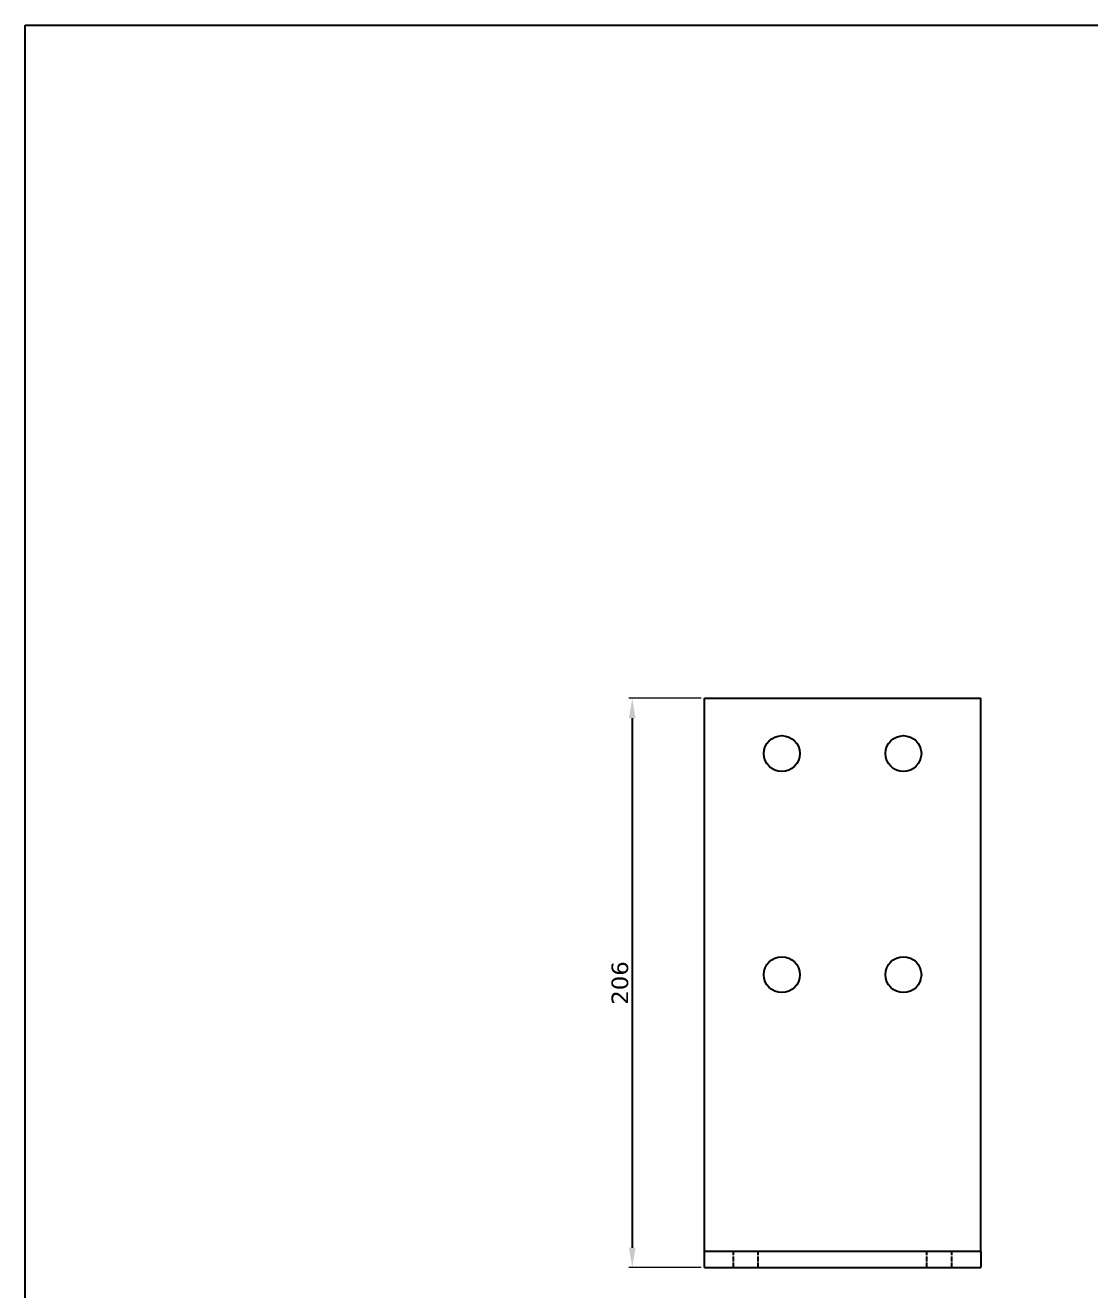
# Model space of a CAD drawing. Header units: millimetres. Extents: x 111849 to 113968, y -11137 to -9484.
# Drawn here: x 112477.2 to 112862.5, y -10796.3 to -10338.8 of the extents above; entities that cross this region are included whole.
import ezdxf

# ---------------------------------------------------------------- set-up
doc = ezdxf.new("R2010")
doc.units = ezdxf.units.MM
doc.linetypes.add('ACAD_ISO02W100', pattern=[15, 12, -3])
for name, color, linetype in [('_RB_dimension', 142, 'Continuous'), ('_RB_product', 7, 'Continuous'), ('_RB_text', 7, 'Continuous')]:
    doc.layers.add(name, color=color, linetype=linetype)
doc.styles.add('rothoblaas', font='verdana.ttf', dxfattribs={"height": 6})
doc.dimstyles.new('rothoblaas', dxfattribs={"dimscale": 1.2, "dimtxt": 6.5, "dimasz": 6, "dimexe": 1, "dimexo": 1, "dimgap": 1.1, "dimtad": 1, "dimdsep": 46, "dimtxsty": 'rothoblaas', "dimcen": 0, "dimclrd": 256, "dimclre": 256, "dimclrt": 256, "dimazin": 2, "dimtp": 0.1, "dimtm": 0.1, "dimtfac": 0.71, "dimtmove": 0, "dimatfit": 3, "dimfxl": 1, "dimlwd": -1, "dimlwe": 18, "dimarcsym": 0})

# ---------------------------------------------------------------- blocks, each defined once
blk = doc.blocks.new('*D383')
at = {"layer": '_RB_dimension', "lineweight": 18}
for p, q in [((112721.82, -10582.3), (112695.7, -10582.3)), ((112721.82, -10788.3), (112695.7, -10788.3))]:
    blk.add_line(p, q, dxfattribs=at)
at = {"layer": '_RB_dimension'}
blk.add_line((112696.9, -10589.5), (112696.9, -10781.1), dxfattribs=at)
for points in [[(112695.7, -10589.5), (112698.1, -10589.5), (112696.9, -10582.3)], [(112695.7, -10781.1), (112698.1, -10781.1), (112696.9, -10788.3)]]:
    blk.add_solid(points, dxfattribs=at)
at = {"layer": 'Defpoints', "color": 0, "transparency": 16777216}
for p in [(112723.02, -10582.3), (112696.9, -10788.3), (112723.02, -10788.3)]:
    blk.add_point(p, dxfattribs=at)
at = {"layer": '_RB_dimension', "insert": (112692.46, -10685.3), "char_height": 6, "attachment_point": 5, "rotation": 90, "style": 'rothoblaas'}
blk.add_mtext('206', dxfattribs=at)
blk = doc.blocks.new('F70100L_front')
at = {"layer": '_RB_product'}
for p, q in [((112723.02, -10582.3), (112823.02, -10582.3)), ((112723.02, -10782.3), (112723.02, -10582.3)), ((112823.02, -10782.3), (112823.02, -10582.3)), ((112723.02, -10782.3), (112823.02, -10782.3)), ((112723.02, -10788.3), (112723.02, -10782.3)), ((112823.02, -10782.3), (112823.02, -10788.3)), ((112723.02, -10788.3), (112823.02, -10788.3))]:
    blk.add_line(p, q, dxfattribs=at)
at = {"layer": '_RB_product', "linetype": 'ACAD_ISO02W100', "ltscale": 0.15}
for p, q in [((112733.52, -10788.3), (112733.52, -10782.3)), ((112742.52, -10788.3), (112742.52, -10782.3)), ((112803.52, -10788.3), (112803.52, -10782.3)), ((112812.52, -10788.3), (112812.52, -10782.3))]:
    blk.add_line(p, q, dxfattribs=at)
at = {"layer": '_RB_product'}
for centre in [(112751.02, -10602.3), (112795.02, -10602.3), (112751.02, -10682.3), (112795.02, -10682.3)]:
    blk.add_circle(centre, 6.5, dxfattribs=at)

msp = doc.modelspace()

# ---------------------------------------------------------------- linework, layer by layer
msp.add_lwpolyline([(112477.241, -10338.768), (113967.823, -10338.768), (113967.823, -11137.052), (112477.241, -11137.052)], close=True)

# ---------------------------------------------------------------- block references
at = {"layer": '_RB_text'}
msp.add_blockref('F70100L_front', (0, 0), dxfattribs=at)

# ---------------------------------------------------------------- dimensions: what is measured, and where the dimension line sits
at = {"layer": '_RB_dimension'}
dim = msp.add_linear_dim(base=(112696.905, -10788.303), p1=(112723.017, -10582.303), p2=(112723.017, -10788.303), angle=90, dimstyle='rothoblaas', dxfattribs=at)
dim.commit()
dim.dimension.update_dxf_attribs({"geometry": '*D383', "text_midpoint": (112692.46, -10685.303)})

doc.saveas('drawing.dxf')
